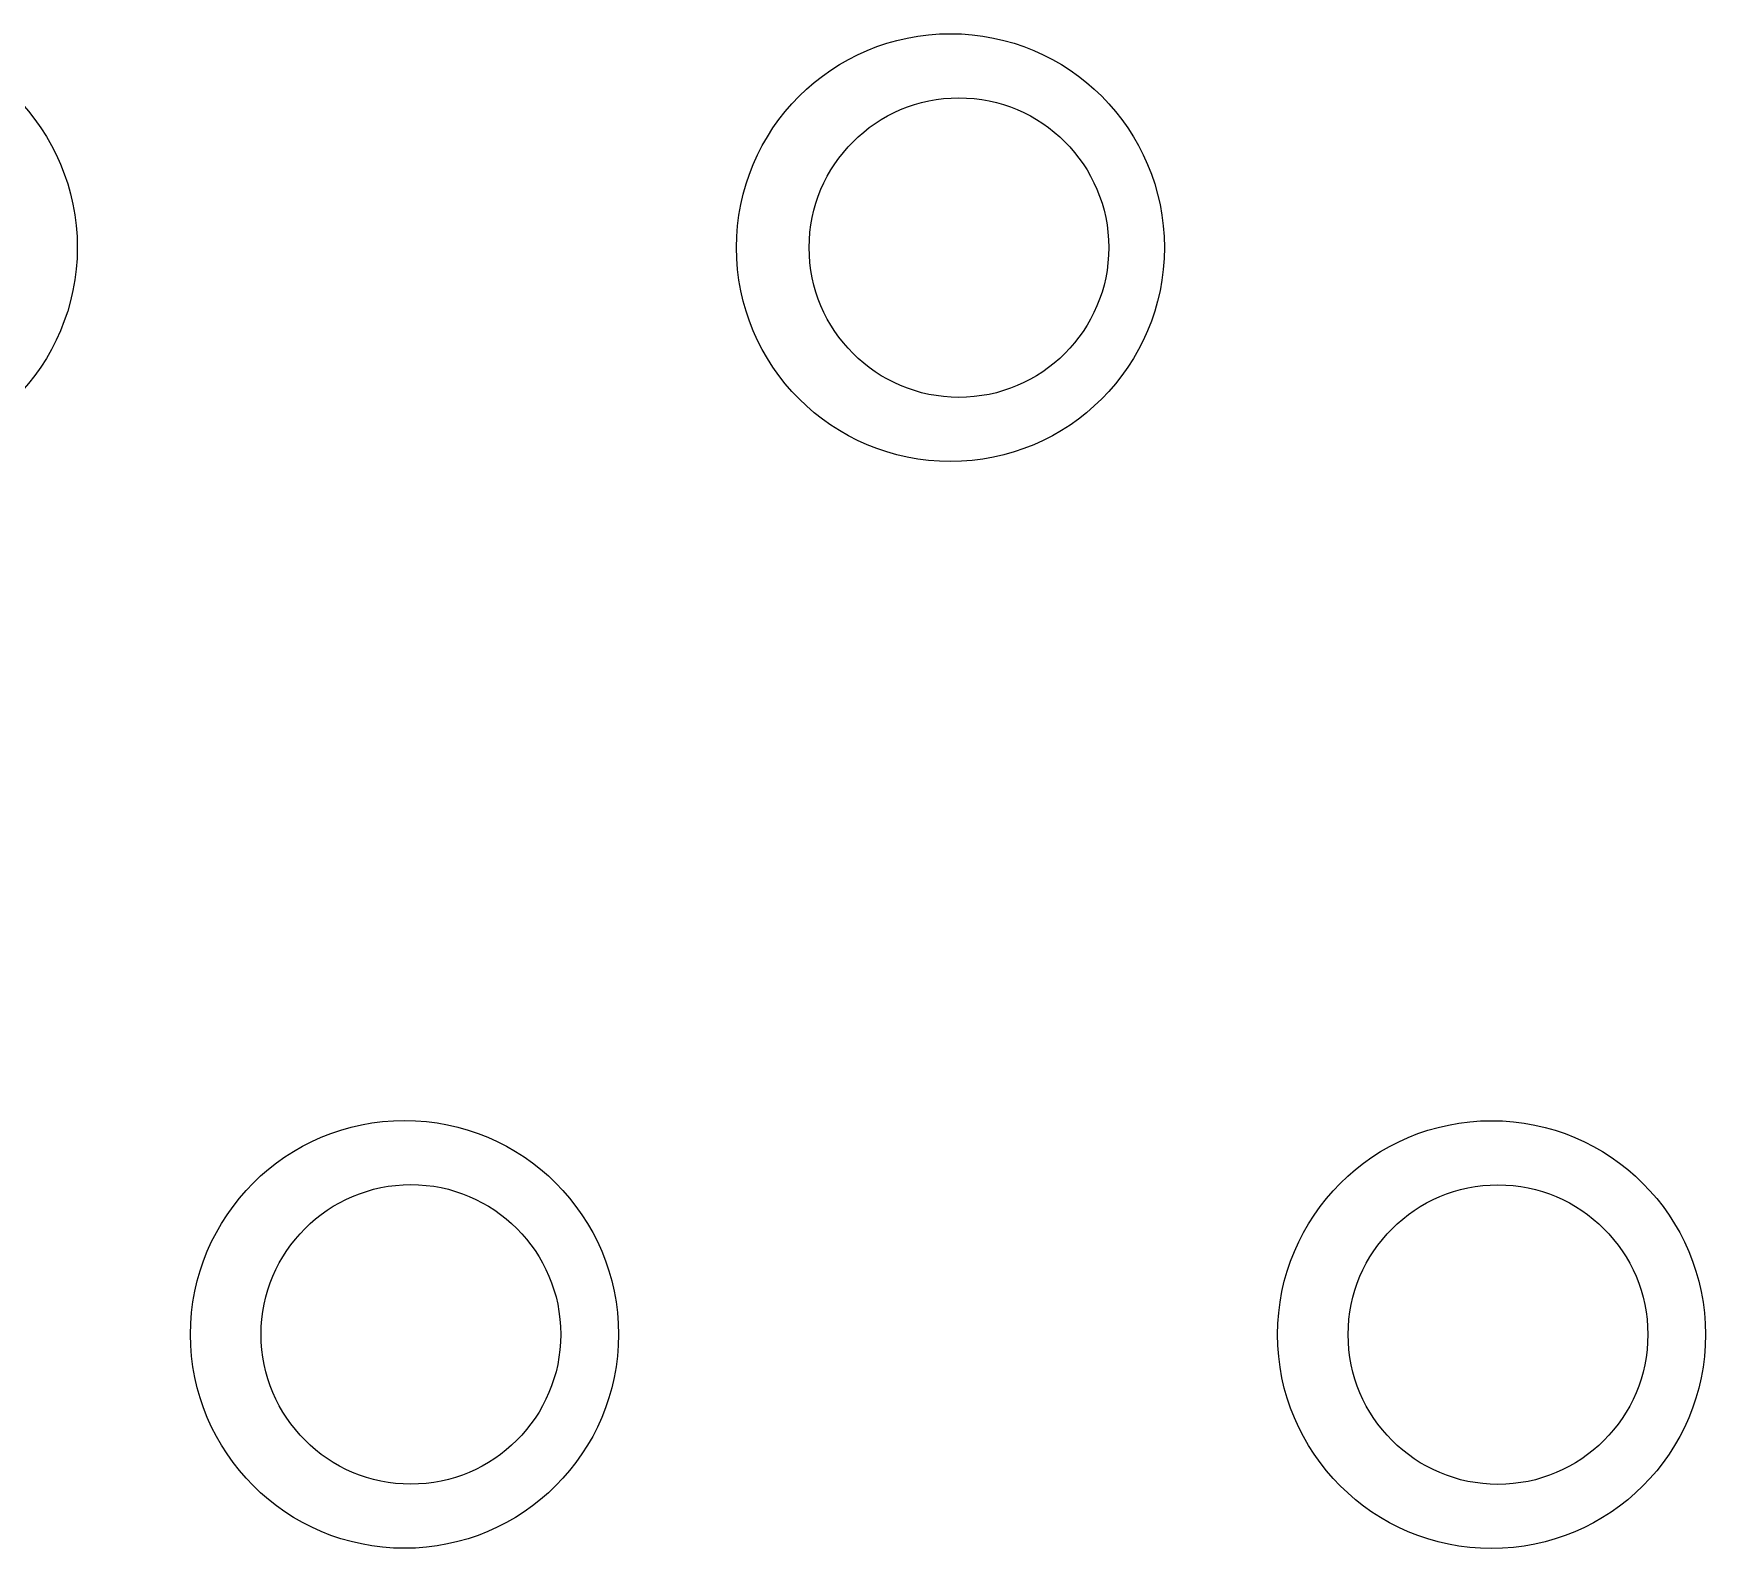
# Model space of a CAD drawing. Header units: inches. Extents: x -29 to 164, y -51 to 83.
# Drawn here: x 147.724 to 151.631, y 8.005 to 11.546 of the extents above; entities that cross this region are included whole.
import ezdxf

# ---------------------------------------------------------------- set-up
doc = ezdxf.new("R2010")
doc.units = ezdxf.units.IN
doc.header["$LTSCALE"] = 1.21
doc.header["$MEASUREMENT"] = 0
doc.layers.get('0').update_dxf_attribs({"linetype": 'CONTINUOUS'})

msp = doc.modelspace()

# ---------------------------------------------------------------- linework, layer by layer
at = {"color": 7, "linetype": 'Continuous'}
for centre, radius in [((147.3267, 11.046), 0.5), ((149.8667, 11.0455), 0.5), ((149.8867, 11.0455), 0.35), ((148.5912, 8.5058), 0.5), ((151.1312, 8.5052), 0.5), ((148.6062, 8.5058), 0.35), ((151.1462, 8.5052), 0.35)]:
    msp.add_circle(centre, radius, dxfattribs=at)

doc.saveas('drawing.dxf')
